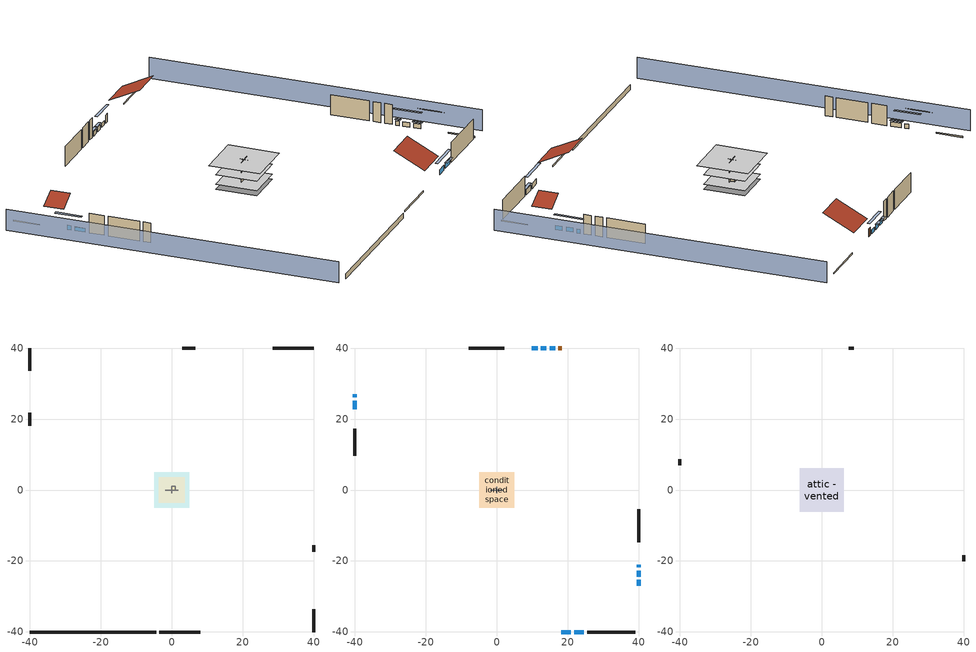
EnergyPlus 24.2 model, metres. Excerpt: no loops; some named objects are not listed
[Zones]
central ac and furnace airloop ret air zone
 floor adiabatic (AdiabaticConst): 0,0 0,1 1,1 1,0 z0
 wall adiabatic (AdiabaticConst): 0,1 0,0 1,0 1,1 0,1 z0:1
 ceiling adiabatic (AdiabaticConst): 1,0 1,1 0,1 0,0 z1
crawlspace - vented
 floor foundation (Slab2 construction): -4.94,-4.94 -4.94,4.94 4.94,4.94 4.94,-4.94 z-0.91
 wall outside (RimJoist1 construction): -3.5,-40 8.02,-40 z0.3:0.61
 wall outside (RimJoist2 construction): -40,40 -40,33.6 z0.3:0.61
 wall outside (RimJoist3 construction): 40,40 28.48,40 z0.3:0.61
 wall outside (RimJoist4 construction): 40,-40 40,-33.6 z0.3:0.61
 wall foundation (FoundationWall1 construction): -40,-40 -4.43,-40 z-0.91:0.3
garage
 floor foundation (Slab1 construction): -3.66,-3.66 -3.66,3.66 3.66,3.66 3.66,-3.66 z0
 wall outside (Wall1 construction): -40,21.8 -40,18.14 z0.3:5.18
 wall outside (Wall12 construction): 40,-17.43 40,-15.6 z0.3:5.18
 wall outside (Wall2 construction): 6.67,40 3.01,40 z0.3:5.18
 wall to conditioned space (Wall5 construction Reversed): -1.83,0 1.83,0 z0.3:5.18
 wall to conditioned space (Wall6 construction Reversed): 0,-0.91 0,0.91 z0.3:5.18
conditioned space
 floor to crawlspace - vented (Floor1 construction): -4.94,-4.94 -4.94,4.94 4.94,4.94 4.94,-4.94 z0.3
 floor to garage (Floor2 construction): -3.66,-3.66 -3.66,3.66 3.66,3.66 3.66,-3.66 z0.3
 floor adiabatic (AdiabaticFloorConstruction): -4.94,-4.94 -4.94,4.94 4.94,4.94 4.94,-4.94 z2.74
 wall outside (AdiabaticWallConstruction 1): 18.28,40 17.37,40 z0.3:2.34
 wall outside (AdiabaticWallConstruction): 18.22,-40 20.91,-40 / 21.83,-40 24.53,-40 z0.3:1.52; 40,-27.01 40,-25.35 / 11.5,40 9.9,40 / 40,-24.42 40,-22.76 z0.3:1.4; -40,27.01 -40,26.12 z0.3:1.46; -40,25.2 -40,22.73 / 14.01,40 12.43,40 z0.3:1.37; 16.44,40 14.93,40 z0.3:1.31; 40,-21.83 40,-21.06 z0.3:1.34
 wall outside (Wall3 construction): 25.45,-40 39.07,-40 z0.3:5.18
 wall outside (Wall4 construction): -40,17.21 -40,9.65 z0.3:5.18
 wall outside (Wall7 construction): 2.08,40 -7.83,40 z0.3:5.18
 wall outside (Wall8 construction): 40,-14.67 40,-5.44 z0.3:5.18
 window (WindowConstruction): 18.22,-40 20.91,-40 z0.3:1.52
 window (WindowConstruction 9): 40,-27.01 40,-25.35 z0.3:1.4
 window (WindowConstruction 1): 21.83,-40 24.52,-40 z0.3:1.52
 window (WindowConstruction 2): -40,27.01 -40,26.12 z0.3:1.46
 window (WindowConstruction 3): -40,25.19 -40,22.73 z0.3:1.37
 window (WindowConstruction 4): 16.44,40 14.93,40 z0.3:1.31
 window (WindowConstruction 5): 14.01,40 12.43,40 z0.3:1.37
 window (WindowConstruction 6): 11.5,40 9.9,40 z0.3:1.4
 window (WindowConstruction 7): 40,-24.42 40,-22.76 z0.3:1.4
 window (WindowConstruction 8): 40,-21.83 40,-21.06 z0.3:1.34
 door (Door): 18.28,40 17.37,40 z0.3:2.34
 ceiling adiabatic (AdiabaticFloorConstruction): 4.94,-4.94 4.94,4.94 -4.94,4.94 -4.94,-4.94 z2.74
attic - vented
 floor to conditioned space (Floor3 construction Reversed): -6.15,-6.15 -6.15,6.15 6.15,6.15 6.15,-6.15 z5.18
 wall outside (Wall10 construction): 40,-20.13 40,-18.36 z0.3:5.18
 wall outside (Wall11 construction): 8.97,40 7.6,40 z0.3:5.18
 wall outside (Wall9 construction): -40,8.72 -40,6.95 z0.3:5.18
 roof outside (Roof1 construction): 17.29,-40,5.18 17.29,-32.54,8.91 8.95,-32.54,8.91 8.95,-40,5.18
 roof outside (Roof2 construction): -40,27.94,5.18 -35.77,27.94,7.3 -35.77,32.67,7.3 -40,32.67,5.18
 roof outside (Roof3 construction): 40,-27.94,5.18 35.77,-27.94,7.3 35.77,-32.67,7.3 40,-32.67,5.18
 roof outside (Roof4 construction): 19.21,40,5.18 19.21,32.54,8.91 27.55,32.54,8.91 27.55,40,5.18
shading: -44.57,40 -44.57,-40 / 44.57,-40 44.57,40 z0:5.18; 23.65,-40 15.47,-40 15.47,-40.61 23.65,-40.61 z4.27; 40,-25.04 40,-27.31 40.61,-27.31 40.61,-25.04 z1.71; 24.83,-40 21.53,-40 21.53,-40.61 24.83,-40.61 z1.83; -40,23.38 -40,29.75 -40.61,29.75 -40.61,23.38 z4.21; -40,22.43 -40,25.5 -40.61,25.5 -40.61,22.43 z1.68; 12.19,40 19.18,40 19.18,40.61 12.19,40.61 z4.05; 12.12,40 14.31,40 14.31,40.61 12.12,40.61 z1.68; 9.6,40 11.81,40 11.81,40.61 9.6,40.61 z1.71; 40,-20.01 40,-27.16 40.61,-27.16 40.61,-20.01 z4.15; 40,-20.75 40,-22.13 40.61,-22.13 40.61,-20.75 z1.65
[Building]
Building 1: Terrain=Suburbs
[Site:Location]
Portland Intl Arpt_OR: Latitude {deg}=45.59; Longitude {deg}=-122.6; Time Zone {hr}=-8; Elevation {m}=33; Keep Site Location Information=Yes
[Site:GroundTemperature:Shallow]
10.2558, 8.96328, 8.85977, 9.47314, 11.9355, 14.3863, 16.5111, 17.8571, 17.9714, 16.8767, 14.8061, 12.4304
[Site:WaterMainsTemperature]
Calculation Method=Schedule; Temperature Schedule=mains temperature schedule
[Material] Roughness=Rough; Thermal Absorptance=0.9
Name | Thickness {m} | Conductivity {W/m-K} | Density {kg/m3} | Specific Heat {J/kg-K} | Solar Absorptance | Visible Absorptance
asphalt or fiberglass shingles | 0.00635 | 0.162714 | 1121.4 | 1465.45 | 0.85 | 0.85
ceiling loosefill ins | 0.254 | 0.0480833 | 16.02 | 1046.75 | 0.7 | 0.7
ceiling stud and cavity | 0.1397 | 0.104117 | 65.682 | 1177.47 | 0.7 | 0.7
concrete 4.0 in. | 0.1016 | 1.803125 | 2242.8 | 837.4 | 0.7 | 0.7
concrete 8.0 in. | 0.2032 | 1.803125 | 2242.8 | 837.4 | 0.7 | 0.7
door material | 0.04445 | 0.0612267 | 512.64 | 1214.23 | 0.7 | 0.7
floor covering | 0.0127 | 0.0433444 | 54.468 | 1339.84 | 0.6 | 0.6
floor rigid ins; wall rigid ins; wall rigid ins 1; wall rigid ins 2 | 0.051816 | 0.029427 | 32.04 | 1214.23 | 0.7 | 0.7
floor rigid ins 1; wall rigid ins 3 | 0.512978 | 0.029427 | 32.04 | 1214.23 | 0.7 | 0.7
floor stud and cavity | 0.1397 | 0.0972396 | 92.3553 | 1139.71 | 0.7 | 0.7
floor stud and cavity 1 | 0.1397 | 1.75129 | 37.0049 | 1207.88 | 0.7 | 0.7
furniture material conditioned space 1; furniture material garage 1 | 0.1524 | 0.115458 | 640.8 | 1214.23 | 0.6 | 0.6
gypsum board | 0.0127 | 0.160291 | 801 | 837.4 | 0.6 | 0.6
osb sheathing 0.5 in. | 0.0127 | 0.115458 | 512.64 | 1214.23 | 0.6 | 0.6
osb sheathing 0.5 in. 1 | 0.0127 | 0.115458 | 512.64 | 1214.23 | 0.7 | 0.7
osb sheathing 0.75 in. | 0.01905 | 0.115458 | 512.64 | 1214.23 | 0.7 | 0.7
rim joist stud and cavity | 0.0508 | 0.178688 | 50.32683 | 1063.81 | 0.6 | 0.6
roof rigid ins | 0.00281632 | 0.029427 | 32.04 | 1214.23 | 0.7 | 0.7
soil 0.5 in. | 0.0127 | 1.3848 | 1842.3 | 418.7 | 0.7 | 0.7
wall stud and cavity | 0.1397 | 0.727959 | 139.0536 | 1170.24 | 0.6 | 0.6
wall stud and cavity 1 | 0.1397 | 0.230639 | 139.0536 | 1170.24 | 0.7 | 0.7
wall stud and cavity 2 | 0.1397 | 0.181744 | 139.0536 | 1170.24 | 0.7 | 0.7
wall stud and cavity 3 | 0.0889 | 0.380278 | 52.3479 | 1209.89 | 0.7 | 0.7
wall stud and cavity 4 | 0.0889 | 0.391764 | 83.0341 | 1211.67 | 0.7 | 0.7
wood siding | 0.0254 | 0.102417 | 544.68 | 1172.36 | 0.85 | 0.85
wood siding 1; wood siding 2 | 0.0254 | 0.102417 | 544.68 | 1172.36 | 0.7 | 0.7
[Material:NoMass]
Adiabatic: Roughness=Rough; Thermal Resistance {m2-K/W}=176.1; Thermal Absorptance=0.9; Solar Absorptance=0.7; Visible Absorptance=0.7
[WindowMaterial:SimpleGlazingSystem]
WindowMaterial: U-Factor {W/m2-K}=4.31528; Solar Heat Gain Coefficient=0.67
[Construction]
AdiabaticConst: Adiabatic
AdiabaticFloorConstruction: floor stud and cavity 1, floor rigid ins 1, osb sheathing 0.75 in., floor covering
AdiabaticWallConstruction: wood siding 1, wall rigid ins 3, wall stud and cavity 3, gypsum board
AdiabaticWallConstruction 1: wood siding 2, wall rigid ins 3, wall stud and cavity 3, gypsum board
Door: door material
Floor1 construction; Floor2 construction: floor stud and cavity, floor rigid ins, osb sheathing 0.75 in., floor covering
Floor3 construction Reversed: gypsum board, ceiling stud and cavity, ceiling loosefill ins
FoundationWall1 construction: concrete 8.0 in.
furniture construction conditioned space 1: furniture material conditioned space 1
furniture construction garage 1: furniture material garage 1
PartitionWallConstruction: gypsum board, wall stud and cavity 4, gypsum board
RimJoist1 construction; RimJoist2 construction; RimJoist3 construction; RimJoist4 construction: wood siding, rim joist stud and cavity
Roof1 construction; Roof2 construction; Roof3 construction; Roof4 construction: asphalt or fiberglass shingles, roof rigid ins, osb sheathing 0.5 in.
Slab1 construction: concrete 4.0 in.
Slab2 construction: soil 0.5 in.
Wall1 construction; Wall10 construction; Wall11 construction; Wall12 construction; Wall2 construction; Wall9 construction: wood siding, osb sheathing 0.5 in. 1, wall stud and cavity
Wall3 construction; Wall4 construction: wood siding, wall rigid ins, osb sheathing 0.5 in. 1, wall stud and cavity 1, gypsum board
Wall5 construction Reversed: gypsum board, wall stud and cavity 2, osb sheathing 0.5 in. 1, wall rigid ins 1
Wall6 construction Reversed: gypsum board, wall stud and cavity 2, osb sheathing 0.5 in. 1, wall rigid ins 2
Wall7 construction; Wall8 construction: wood siding, wall rigid ins 1, osb sheathing 0.5 in. 1, wall stud and cavity 1, gypsum board
WindowConstruction; WindowConstruction 1; WindowConstruction 2; WindowConstruction 3; WindowConstruction 4; WindowConstruction 5; WindowConstruction 6; WindowConstruction 7; WindowConstruction 8; WindowConstruction 9: WindowMaterial
[Zone] Multiplier=1
Name | Volume {m3} | Part of Total Floor Area
attic - vented | 138.513 | Yes
central ac and furnace airloop ret air zone | 1 | No
conditioned space | 606.66 | Yes
crawlspace - vented | 119.044 | Yes
garage | 130.484 | Yes
[Space]
Name | Zone | Volume {m3} | Space Type
attic - vented 1 | attic - vented | 138.513
central ac and furnace airloop ret air space | central ac and furnace airloop ret air zone |  | Plenum Space Type
conditioned space 1 | conditioned space | 606.66
crawlspace - vented 1 | crawlspace - vented | 119.044
garage 1 | garage | 130.484
[ZoneInfiltration:EffectiveLeakageArea] Schedule=Always On Discrete
Name | Zone or Space | Effective Air Leakage Area {cm2} | Stack Coefficient | Wind Coefficient
infil attic - vented 1 | attic - vented 1 | 5037.94 | 0.000191169 | 4.40743e-05
infil garage 1 | garage 1 | 543.674 | 0.000129147 | 4.64657e-05
[ZoneMixing] Schedule=Always On Continuous; Design Flow Rate Calculation Method=Flow/Zone; Design Flow Rate {m3/s}=0
Name | Zone or Space | Source Zone or Space
whole house fan mix | attic - vented | conditioned space
central ac and furnace airloop_0 ZoneMixDZToCond mix | conditioned space | crawlspace - vented
central ac and furnace airloop_0 ZoneMixCondToDZ mix | crawlspace - vented | conditioned space
[SpaceList]
Plenum Space Type: central ac and furnace airloop ret air space
[OtherEquipment] Design Level Calculation Method=EquipmentLevel
Name | Fuel Type | Zone or ZoneList or Space or SpaceList | Schedule | Design Level {W} | Fraction Latent | Fraction Radiant | Fraction Lost
central ac and furnace airloop_0 RetCondToRP; central ac and furnace airloop_0 RetSensLkToRP | None | central ac and furnace airloop ret air space | Always On Discrete | 0 | 0 | 0 | 0
central ac and furnace airloop_0 RetLatLkToRP | None | central ac and furnace airloop ret air space | Always On Discrete | 0 | 1 | 0 | 0
central ac and furnace airloop_0 SupCondToLv; central ac and furnace airloop_0 SupSensLkToCond; mech vent house fan sensible load | None | conditioned space 1 | Always On Discrete | 0 | 0 | 0 | 0
central ac and furnace airloop_0 SupLatLkToCond; mech vent house fan latent load | None | conditioned space 1 | Always On Discrete | 0 | 1 | 0 | 0
clothes dryer 1 | Electricity | conditioned space 1 | clothes dryer schedule | 0 | 0 | 0 | 1
cooking range 1 | NaturalGas | conditioned space 1 | cooking range schedule | 0 | 0 | 0 | 1
general water use latent | None | conditioned space 1 | general water use schedule | 0 | 1 | 0 | 0
general water use sensible | None | conditioned space 1 | general water use schedule | 0 | 0 | 0.6 | 0
central ac and furnace airloop_0 RetCondToDZ; central ac and furnace airloop_0 SupCondToDZ; central ac and furnace airloop_0 SupSensLkToDZ | None | crawlspace - vented 1 | Always On Discrete | 0 | 0 | 0 | 0
central ac and furnace airloop_0 SupLatLkToDZ | None | crawlspace - vented 1 | Always On Discrete | 0 | 1 | 0 | 0
water heater energy adjustment1 | Electricity | garage 1 | Always On Discrete | 0.01 | 0 | 0 | 1
water heater lat | None | garage 1 | Always On Discrete | 0 | 1 | 0 | 0
water heater sens | None | garage 1 | Always On Discrete | 0 | 0 | 0 | 0
[SurfaceProperty:IncidentSolarMultiplier] Incident Solar Multiplier=1; Incident Solar Multiplier Schedule=trans schedule winter=0.85 summer=0.7
Window1; Window10; Window2; Window3; Window4; Window5; Window6; Window7; Window8; Window9
[InternalMass]
Name | Construction | Zone or ZoneList | Space or SpaceList | Surface Area {m2}
furniture mass conditioned space 1 | furniture construction conditioned space 1 | conditioned space | conditioned space 1 | 99.51774
partition wall mass | PartitionWallConstruction | conditioned space | conditioned space 1 | 248.794
furniture mass garage 1 | furniture construction garage 1 | garage | garage 1 | 5.35122
[ElectricEquipment] Design Level Calculation Method=EquipmentLevel; Fraction Latent=0
Name | Zone or ZoneList or Space or SpaceList | Schedule | Design Level {W} | Fraction Radiant | Fraction Lost
clothes dryer | conditioned space 1 | clothes dryer schedule | 0 | 0 | 1
clothes washer | conditioned space 1 | clothes washer schedule | 0 | 0 | 1
cooking range | conditioned space 1 | cooking range schedule | 0 | 0 | 1
dishwasher | conditioned space 1 | dishwasher schedule | 0 | 0 | 1
fridge | conditioned space 1 | fridge schedule | 49.4292 | 0.6 | 0
mech vent house fan | conditioned space 1 | mech vent house fan schedule | 0 | 0 | 1
mech vent house fan cfis | conditioned space 1 | mech vent house fan cfis schedule | 0 | 0 | 0
whole house fan | conditioned space 1 | Always On Discrete | 0 | 0 | 1
fridge 1 | garage 1 | fridge schedule 1 | 90.9498 | 0.6 | 0
[ZoneInfiltration:DesignFlowRate] Schedule=Always On Discrete
Name | Zone or ZoneList or Space or SpaceList | Design Flow Rate Calculation Method | Design Flow Rate {m3/s} | Air Changes per Hour {1/hr} | Constant Term Coefficient | Temperature Term Coefficient | Velocity Term Coefficient | Velocity Squared Term Coefficient
infil flow; natural vent flow; whole house fan flow | conditioned space 1 | Flow/Zone | 0
crawlspace_vented 1 duct leakage imbalance infil flow | crawlspace - vented 1 | Flow/Zone | 0
infil crawlspace - vented 1 | crawlspace - vented 1 | AirChanges/Hour |  | 2.6013 | 1 | 0 | 0 | 0
[SurfaceProperty:ExposedFoundationPerimeter] Exposed Perimeter Calculation Method=TotalExposedPerimeter
Name | Total Exposed Perimeter {m}
Slab2 | 35.57016
Slab1 | 18.288
[AvailabilityManager:Scheduled]
central ac and furnace airloop Availability Manager: Schedule=Always On Discrete
[AirLoopHVAC:ReturnPlenum]
Air Loop HVAC Return Plenum 1: Zone=central ac and furnace airloop ret air zone
[Foundation:Kiva] Wall Depth Below Slab {m}=0.2032
Name | Initial Indoor Air Temperature {C} | Wall Height Above Grade {m}
Foundation Kiva 1 | 13.4258 | 0.1016
Foundation Kiva 2 | 7.69436 | 0.3048
[Foundation:Kiva:Settings]
Soil Conductivity {W/m-K}=1.3848; Soil Density {kg/m3}=1842.3; Soil Specific Heat {J/kg-K}=418.7; Ground Solar Absorptivity=0.9; Ground Thermal Absorptivity=0.9; Ground Surface Roughness {m}=0.03; Far-Field Width {m}=40; Deep-Ground Boundary Condition=ZeroFlux; Deep-Ground Depth {m}=40; Minimum Cell Dimension {m}=0.2; Maximum Cell Growth Coefficient=3; Simulation Timestep=Timestep
[EnergyManagementSystem:GlobalVariable]
central_ac_and_furnace_airloop_0_DuctImbalLkExhFanEquivCond
central_ac_and_furnace_airloop_0_DuctImbalLkExhFanEquivDZ
central_ac_and_furnace_airloop_0_DuctImbalLkSupFanEquivCond
central_ac_and_furnace_airloop_0_DuctImbalLkSupFanEquivDZ
central_ac_and_furnace_airloop_0_DZ_T
central_ac_and_furnace_airloop_0_DZ_W
central_ac_and_furnace_airloop_0_RetCondToDZ
central_ac_and_furnace_airloop_0_RetCondToRP
central_ac_and_furnace_airloop_0_RetLatLkToRP
central_ac_and_furnace_airloop_0_RetSensLkToRP
central_ac_and_furnace_airloop_0_SupCondToDZ
central_ac_and_furnace_airloop_0_SupCondToLv
central_ac_and_furnace_airloop_0_SupLatLkToCond
central_ac_and_furnace_airloop_0_SupLatLkToDZ
central_ac_and_furnace_airloop_0_SupSensLkToCond
central_ac_and_furnace_airloop_0_SupSensLkToDZ
central_ac_and_furnace_airloop_0_ZoneMixCondToDZ
central_ac_and_furnace_airloop_0_ZoneMixDZToCond
central_ac_and_furnace_airloop_AH_MFR
central_ac_and_furnace_airloop_AH_Tout
central_ac_and_furnace_airloop_AH_VFR
central_ac_and_furnace_airloop_AH_Wout
central_ac_and_furnace_airloop_Fan_RTF
central_ac_and_furnace_airloop_RA_T
central_ac_and_furnace_airloop_Ra_W
infil_program_Qfan
infil_program_Qinf
natural_vent_program_Qnv
natural_vent_program_Qwhf
[EnergyManagementSystem:Sensor]
Name | Output:Variable or Output:Meter Index Key | Output:Variable or Output:Meter
airflow_gain | infil flow | Infiltration Sensible Heat Gain Energy
airflow_gain_1 | natural vent flow | Infiltration Sensible Heat Gain Energy
airflow_gain_2 | whole house fan flow | Infiltration Sensible Heat Gain Energy
airflow_loss | infil flow | Infiltration Sensible Heat Loss Energy
airflow_loss_1 | natural vent flow | Infiltration Sensible Heat Loss Energy
airflow_loss_2 | whole house fan flow | Infiltration Sensible Heat Loss Energy
central_ac_and_furnace_airloop_0_DZ_T_s | crawlspace - vented | Zone Air Temperature
central_ac_and_furnace_airloop_0_DZ_W_s | crawlspace - vented | Zone Mean Air Humidity Ratio
central_ac_and_furnace_airloop_AH_MFR_s | Node 7 | System Node Mass Flow Rate
central_ac_and_furnace_airloop_AH_Tout_s | Node 7 | System Node Temperature
central_ac_and_furnace_airloop_AH_VFR_s | Node 7 | System Node Current Density Volume Flow Rate
central_ac_and_furnace_airloop_AH_Wout_s | Node 7 | System Node Humidity Ratio
central_ac_and_furnace_airloop_RA_T_s | Node 10 | System Node Temperature
central_ac_and_furnace_airloop_Ra_W_s | Node 10 | System Node Humidity Ratio
clg_load_cond |  | Cooling:EnergyTransfer:Zone:CONDITIONED SPACE
clg_load_duct |  | Cooling:EnergyTransfer:Zone:CENTRAL AC AND FURNACE AIRLOOP RET AIR ZONE
clg_sp_s; clg_sp_s_1 | cooling setpoint | Schedule Value
cool_season | cooling season schedule | Schedule Value
ducts_conv | central ac and furnace airloop_0 RetCondToRP | Other Equipment Convective Heating Energy
ducts_conv_1 | central ac and furnace airloop_0 RetLatLkToRP | Other Equipment Convective Heating Energy
ducts_conv_2 | central ac and furnace airloop_0 RetSensLkToRP | Other Equipment Convective Heating Energy
ducts_conv_3 | central ac and furnace airloop_0 SupCondToLv | Other Equipment Convective Heating Energy
ducts_conv_4 | central ac and furnace airloop_0 SupLatLkToCond | Other Equipment Convective Heating Energy
ducts_conv_5 | central ac and furnace airloop_0 SupSensLkToCond | Other Equipment Convective Heating Energy
ducts_rad | central ac and furnace airloop_0 RetCondToRP | Other Equipment Radiant Heating Energy
ducts_rad_1 | central ac and furnace airloop_0 RetLatLkToRP | Other Equipment Radiant Heating Energy
ducts_rad_2 | central ac and furnace airloop_0 RetSensLkToRP | Other Equipment Radiant Heating Energy
ducts_rad_3 | central ac and furnace airloop_0 SupCondToLv | Other Equipment Radiant Heating Energy
ducts_rad_4 | central ac and furnace airloop_0 SupLatLkToCond | Other Equipment Radiant Heating Energy
ducts_rad_5 | central ac and furnace airloop_0 SupSensLkToCond | Other Equipment Radiant Heating Energy
fridge_tin_s_1; water_heater_amb_temp | garage | Zone Mean Air Temperature
htg_load_cond |  | Heating:EnergyTransfer:Zone:CONDITIONED SPACE
htg_load_duct |  | Heating:EnergyTransfer:Zone:CENTRAL AC AND FURNACE AIRLOOP RET AIR ZONE
htg_sp_s; htg_sp_s_1 | heating setpoint | Schedule Value
ig_ee_conv | clothes dryer | Electric Equipment Convective Heating Energy
ig_ee_conv_2 | cooking range | Electric Equipment Convective Heating Energy
ig_ee_conv_4 | fridge | Electric Equipment Convective Heating Energy
ig_ee_conv_5 | whole house fan | Electric Equipment Convective Heating Energy
ig_ee_rad | clothes dryer | Electric Equipment Radiant Heating Energy
ig_ee_rad_2 | cooking range | Electric Equipment Radiant Heating Energy
ig_ee_rad_4 | fridge | Electric Equipment Radiant Heating Energy
ig_ee_rad_5 | whole house fan | Electric Equipment Radiant Heating Energy
ig_oe_conv | clothes dryer 1 | Other Equipment Convective Heating Energy
ig_oe_conv_1 | cooking range 1 | Other Equipment Convective Heating Energy
ig_oe_conv_2 | general water use latent | Other Equipment Convective Heating Energy
ig_oe_conv_3 | general water use sensible | Other Equipment Convective Heating Energy
ig_oe_rad | clothes dryer 1 | Other Equipment Radiant Heating Energy
ig_oe_rad_1 | cooking range 1 | Other Equipment Radiant Heating Energy
ig_oe_rad_2 | general water use latent | Other Equipment Radiant Heating Energy
ig_oe_rad_3 | general water use sensible | Other Equipment Radiant Heating Energy
im_conv | furniture mass conditioned space 1 | Surface Inside Face Convection Heat Gain Energy
im_conv_1 | partition wall mass | Surface Inside Face Convection Heat Gain Energy
im_ig | furniture mass conditioned space 1 | Surface Inside Face Internal Gains Radiation Heat Gain Energy
im_ig_1 | partition wall mass | Surface Inside Face Internal Gains Radiation Heat Gain Energy
im_lgt | furniture mass conditioned space 1 | Surface Inside Face Lights Radiation Heat Gain Energy
im_lgt_1 | partition wall mass | Surface Inside Face Lights Radiation Heat Gain Energy
im_sol | furniture mass conditioned space 1 | Surface Inside Face Solar Radiation Heat Gain Energy
im_sol_1 | partition wall mass | Surface Inside Face Solar Radiation Heat Gain Energy
im_surf | furniture mass conditioned space 1 | Surface Inside Face Net Surface Thermal Radiation Heat Gain Energy
im_surf_1 | partition wall mass | Surface Inside Face Net Surface Thermal Radiation Heat Gain Energy
mv_conv | mech vent house fan | Electric Equipment Convective Heating Energy
mv_conv_1 | mech vent house fan cfis | Electric Equipment Convective Heating Energy
mv_conv_2 | mech vent house fan latent load | Other Equipment Convective Heating Energy
mv_conv_3 | mech vent house fan sensible load | Other Equipment Convective Heating Energy
mv_rad | mech vent house fan | Electric Equipment Radiant Heating Energy
mv_rad_1 | mech vent house fan cfis | Electric Equipment Radiant Heating Energy
mv_rad_2 | mech vent house fan latent load | Other Equipment Radiant Heating Energy
mv_rad_3 | mech vent house fan sensible load | Other Equipment Radiant Heating Energy
natural_vent_s | natural vent schedule | Schedule Value
out_pb_s |  | Site Outdoor Air Barometric Pressure
out_wt_s |  | Site Outdoor Air Humidity Ratio
site_vw_s |  | Site Wind Speed
ss_back_out | Window1 | Surface Window Shortwave from Zone Back Out Window Heat Transfer Rate
ss_back_out_1 | Window10 | Surface Window Shortwave from Zone Back Out Window Heat Transfer Rate
ss_back_out_2 | Window2 | Surface Window Shortwave from Zone Back Out Window Heat Transfer Rate
ss_back_out_3 | Window3 | Surface Window Shortwave from Zone Back Out Window Heat Transfer Rate
ss_back_out_4 | Window4 | Surface Window Shortwave from Zone Back Out Window Heat Transfer Rate
ss_back_out_5 | Window5 | Surface Window Shortwave from Zone Back Out Window Heat Transfer Rate
ss_back_out_6 | Window6 | Surface Window Shortwave from Zone Back Out Window Heat Transfer Rate
ss_back_out_7 | Window7 | Surface Window Shortwave from Zone Back Out Window Heat Transfer Rate
ss_back_out_8 | Window8 | Surface Window Shortwave from Zone Back Out Window Heat Transfer Rate
ss_back_out_9 | Window9 | Surface Window Shortwave from Zone Back Out Window Heat Transfer Rate
ss_conv | Door1 | Surface Inside Face Convection Heat Gain Energy
ss_conv_1 | Window1 | Surface Inside Face Convection Heat Gain Energy
ss_conv_10 | Window9 | Surface Inside Face Convection Heat Gain Energy
ss_conv_2 | Window10 | Surface Inside Face Convection Heat Gain Energy
ss_conv_3 | Window2 | Surface Inside Face Convection Heat Gain Energy
ss_conv_4 | Window3 | Surface Inside Face Convection Heat Gain Energy
ss_conv_5 | Window4 | Surface Inside Face Convection Heat Gain Energy
ss_conv_6 | Window5 | Surface Inside Face Convection Heat Gain Energy
ss_conv_7 | Window6 | Surface Inside Face Convection Heat Gain Energy
ss_conv_8 | Window7 | Surface Inside Face Convection Heat Gain Energy
ss_conv_9 | Window8 | Surface Inside Face Convection Heat Gain Energy
ss_ig | Door1 | Surface Inside Face Internal Gains Radiation Heat Gain Energy
ss_ig_1 | Window1 | Surface Inside Face Internal Gains Radiation Heat Gain Energy
ss_ig_10 | Window9 | Surface Inside Face Internal Gains Radiation Heat Gain Energy
ss_ig_2 | Window10 | Surface Inside Face Internal Gains Radiation Heat Gain Energy
ss_ig_3 | Window2 | Surface Inside Face Internal Gains Radiation Heat Gain Energy
ss_ig_4 | Window3 | Surface Inside Face Internal Gains Radiation Heat Gain Energy
ss_ig_5 | Window4 | Surface Inside Face Internal Gains Radiation Heat Gain Energy
ss_ig_6 | Window5 | Surface Inside Face Internal Gains Radiation Heat Gain Energy
ss_ig_7 | Window6 | Surface Inside Face Internal Gains Radiation Heat Gain Energy
ss_ig_8 | Window7 | Surface Inside Face Internal Gains Radiation Heat Gain Energy
ss_ig_9 | Window8 | Surface Inside Face Internal Gains Radiation Heat Gain Energy
ss_lgt | Door1 | Surface Inside Face Lights Radiation Heat Gain Energy
ss_sol | Door1 | Surface Inside Face Solar Radiation Heat Gain Energy
ss_surf | Door1 | Surface Inside Face Net Surface Thermal Radiation Heat Gain Energy
ss_surf_1 | Window1 | Surface Inside Face Net Surface Thermal Radiation Heat Gain Energy
ss_surf_10 | Window9 | Surface Inside Face Net Surface Thermal Radiation Heat Gain Energy
ss_surf_2 | Window10 | Surface Inside Face Net Surface Thermal Radiation Heat Gain Energy
ss_surf_3 | Window2 | Surface Inside Face Net Surface Thermal Radiation Heat Gain Energy
ss_surf_4 | Window3 | Surface Inside Face Net Surface Thermal Radiation Heat Gain Energy
ss_surf_5 | Window4 | Surface Inside Face Net Surface Thermal Radiation Heat Gain Energy
ss_surf_6 | Window5 | Surface Inside Face Net Surface Thermal Radiation Heat Gain Energy
ss_surf_7 | Window6 | Surface Inside Face Net Surface Thermal Radiation Heat Gain Energy
ss_surf_8 | Window7 | Surface Inside Face Net Surface Thermal Radiation Heat Gain Energy
ss_surf_9 | Window8 | Surface Inside Face Net Surface Thermal Radiation Heat Gain Energy
ss_trans_in | Window1 | Surface Window Transmitted Solar Radiation Rate
ss_trans_in_1 | Window10 | Surface Window Transmitted Solar Radiation Rate
ss_trans_in_2 | Window2 | Surface Window Transmitted Solar Radiation Rate
ss_trans_in_3 | Window3 | Surface Window Transmitted Solar Radiation Rate
ss_trans_in_4 | Window4 | Surface Window Transmitted Solar Radiation Rate
ss_trans_in_5 | Window5 | Surface Window Transmitted Solar Radiation Rate
ss_trans_in_6 | Window6 | Surface Window Transmitted Solar Radiation Rate
ss_trans_in_7 | Window7 | Surface Window Transmitted Solar Radiation Rate
ss_trans_in_8 | Window8 | Surface Window Transmitted Solar Radiation Rate
ss_trans_in_9 | Window9 | Surface Window Transmitted Solar Radiation Rate
ss_trans_out | Window1 | Surface Inside Face Initial Transmitted Diffuse Transmitted Out Window Solar Radiation Rate
water_heater_amb_rh | garage | Zone Air Relative Humidity
[Schedule:Constant]
Name | Hourly Value
Always On Continuous; Always On Discrete; mech vent house fan schedule; mech vent house fan cfis schedule | 1
fridge schedule; fridge schedule 1 | 0
[Schedule:Day:Interval]
trans schedule winter=0.85 summer=0.7 day; trans schedule winter=0.85 summer=0.7 day 2: No, 24:00, 0.85
trans schedule winter=0.85 summer=0.7 day 1: No, 24:00, 0.7
trans schedule winter=0.85 summer=0.7 default day; clothes dryer schedule day 1; clothes dryer schedule default day; clothes washer schedule day 1; clothes washer schedule default day; cooking range schedule day 1; cooking range schedule default day; dishwasher schedule day 1; dishwasher schedule default day; general water use schedule day 1; general water use schedule default day: No, 24:00, 0
[Schedule:Week:Daily]
trans schedule winter=0.85 summer=0.7 Week Rule - Jan1-May26: trans schedule winter=0.85 summer=0.7 day, trans schedule winter=0.85 summer=0.7 day, trans schedule winter=0.85 summer=0.7 day, trans schedule winter=0.85 summer=0.7 day, trans schedule winter=0.85 summer=0.7 day, trans schedule winter=0.85 summer=0.7 day, trans schedule winter=0.85 summer=0.7 day, trans schedule winter=0.85 summer=0.7 default day, trans schedule winter=0.85 summer=0.7 default day, trans schedule winter=0.85 summer=0.7 default day, trans schedule winter=0.85 summer=0.7 default day, trans schedule winter=0.85 summer=0.7 default day
trans schedule winter=0.85 summer=0.7 Week Rule - May27-Jun2: trans schedule winter=0.85 summer=0.7 day, trans schedule winter=0.85 summer=0.7 day, trans schedule winter=0.85 summer=0.7 day, trans schedule winter=0.85 summer=0.7 day, trans schedule winter=0.85 summer=0.7 day, trans schedule winter=0.85 summer=0.7 day 1, trans schedule winter=0.85 summer=0.7 day 1, trans schedule winter=0.85 summer=0.7 default day, trans schedule winter=0.85 summer=0.7 default day, trans schedule winter=0.85 summer=0.7 default day, trans schedule winter=0.85 summer=0.7 default day, trans schedule winter=0.85 summer=0.7 default day
trans schedule winter=0.85 summer=0.7 Week Rule - Jun3-Sep29: trans schedule winter=0.85 summer=0.7 day 1, trans schedule winter=0.85 summer=0.7 day 1, trans schedule winter=0.85 summer=0.7 day 1, trans schedule winter=0.85 summer=0.7 day 1, trans schedule winter=0.85 summer=0.7 day 1, trans schedule winter=0.85 summer=0.7 day 1, trans schedule winter=0.85 summer=0.7 day 1, trans schedule winter=0.85 summer=0.7 default day, trans schedule winter=0.85 summer=0.7 default day, trans schedule winter=0.85 summer=0.7 default day, trans schedule winter=0.85 summer=0.7 default day, trans schedule winter=0.85 summer=0.7 default day
trans schedule winter=0.85 summer=0.7 Week Rule - Sep30-Oct6: trans schedule winter=0.85 summer=0.7 day 1, trans schedule winter=0.85 summer=0.7 day 2, trans schedule winter=0.85 summer=0.7 day 2, trans schedule winter=0.85 summer=0.7 day 2, trans schedule winter=0.85 summer=0.7 day 2, trans schedule winter=0.85 summer=0.7 day 2, trans schedule winter=0.85 summer=0.7 day 2, trans schedule winter=0.85 summer=0.7 default day, trans schedule winter=0.85 summer=0.7 default day, trans schedule winter=0.85 summer=0.7 default day, trans schedule winter=0.85 summer=0.7 default day, trans schedule winter=0.85 summer=0.7 default day
trans schedule winter=0.85 summer=0.7 Week Rule - Oct7-Dec31: trans schedule winter=0.85 summer=0.7 day 2, trans schedule winter=0.85 summer=0.7 day 2, trans schedule winter=0.85 summer=0.7 day 2, trans schedule winter=0.85 summer=0.7 day 2, trans schedule winter=0.85 summer=0.7 day 2, trans schedule winter=0.85 summer=0.7 day 2, trans schedule winter=0.85 summer=0.7 day 2, trans schedule winter=0.85 summer=0.7 default day, trans schedule winter=0.85 summer=0.7 default day, trans schedule winter=0.85 summer=0.7 default day, trans schedule winter=0.85 summer=0.7 default day, trans schedule winter=0.85 summer=0.7 default day
clothes dryer schedule Week Rule - Jan1-Dec31: clothes dryer schedule day 1, clothes dryer schedule day 1, clothes dryer schedule day 1, clothes dryer schedule day 1, clothes dryer schedule day 1, clothes dryer schedule day 1, clothes dryer schedule day 1, clothes dryer schedule default day, clothes dryer schedule default day, clothes dryer schedule default day, clothes dryer schedule default day, clothes dryer schedule default day
clothes washer schedule Week Rule - Jan1-Dec31: clothes washer schedule day 1, clothes washer schedule day 1, clothes washer schedule day 1, clothes washer schedule day 1, clothes washer schedule day 1, clothes washer schedule day 1, clothes washer schedule day 1, clothes washer schedule default day, clothes washer schedule default day, clothes washer schedule default day, clothes washer schedule default day, clothes washer schedule default day
cooking range schedule Week Rule - Jan1-Dec31: cooking range schedule day 1, cooking range schedule day 1, cooking range schedule day 1, cooking range schedule day 1, cooking range schedule day 1, cooking range schedule day 1, cooking range schedule day 1, cooking range schedule default day, cooking range schedule default day, cooking range schedule default day, cooking range schedule default day, cooking range schedule default day
dishwasher schedule Week Rule - Jan1-Dec31: dishwasher schedule day 1, dishwasher schedule day 1, dishwasher schedule day 1, dishwasher schedule day 1, dishwasher schedule day 1, dishwasher schedule day 1, dishwasher schedule day 1, dishwasher schedule default day, dishwasher schedule default day, dishwasher schedule default day, dishwasher schedule default day, dishwasher schedule default day
general water use schedule Week Rule - Jan1-Dec31: general water use schedule day 1, general water use schedule day 1, general water use schedule day 1, general water use schedule day 1, general water use schedule day 1, general water use schedule day 1, general water use schedule day 1, general water use schedule default day, general water use schedule default day, general water use schedule default day, general water use schedule default day, general water use schedule default day
[Schedule:Year]
trans schedule winter=0.85 summer=0.7: trans schedule winter=0.85 summer=0.7 Week Rule - Jan1-May26, 1, 1, 5, 26, trans schedule winter=0.85 summer=0.7 Week Rule - May27-Jun2, 5, 27, 6, 2, trans schedule winter=0.85 summer=0.7 Week Rule - Jun3-Sep29, 6, 3, 9, 29, trans schedule winter=0.85 summer=0.7 Week Rule - Sep30-Oct6, 9, 30, 10, 6, trans schedule winter=0.85 summer=0.7 Week Rule - Oct7-Dec31, 10, 7, 12, 31
clothes dryer schedule: clothes dryer schedule Week Rule - Jan1-Dec31, 1, 1, 12, 31
clothes washer schedule: clothes washer schedule Week Rule - Jan1-Dec31, 1, 1, 12, 31
cooking range schedule: cooking range schedule Week Rule - Jan1-Dec31, 1, 1, 12, 31
dishwasher schedule: dishwasher schedule Week Rule - Jan1-Dec31, 1, 1, 12, 31
general water use schedule: general water use schedule Week Rule - Jan1-Dec31, 1, 1, 12, 31
[Schedule:Compact]
mains temperature schedule: Through: 01/01, For: AllDays, Until: 24:00, 13.0633, Through: 01/02, For: AllDays, Until: 24:00, 13.0189, Through: 01/03, For: AllDays, Until: 24:00, 12.975, Through: 01/04, For: AllDays, Until: 24:00, 12.9328, Through: 01/05, For: AllDays, Until: 24:00, 12.8917, Through: 01/06, For: AllDays, Until: 24:00, 12.8517, Through: 01/07, For: AllDays, Until: 24:00, 12.8122, Through: 01/08, For: AllDays, Until: 24:00, 12.7744, Through: 01/09, For: AllDays, Until: 24:00, 12.7378, Through: 01/10, For: AllDays, Until: 24:00, 12.7017, Through: 01/11, For: AllDays, Until: 24:00, 12.6672, Through: 01/12, For: AllDays, Until: 24:00, 12.6339, Through: 01/13, For: AllDays, Until: 24:00, 12.6017, Through: 01/14, For: AllDays, Until: 24:00, 12.5706, Through: 01/15, For: AllDays, Until: 24:00, 12.5411, Through: 01/16, For: AllDays, Until: 24:00, 12.5122, Through: 01/17, For: AllDays, Until: 24:00, 12.485, Through: 01/18, For: AllDays, Until: 24:00, 12.4583, Through: 01/19, For: AllDays, Until: 24:00, 12.4333, Through: 01/20, For: AllDays, Until: 24:00, 12.41, Through: 01/21, For: AllDays, Until: 24:00, 12.3872, Through: 01/22, For: AllDays, Until: 24:00, 12.3661, Through: 01/23, For: AllDays, Until: 24:00, 12.3456, Through: 01/24, For: AllDays, Until: 24:00, 12.3272, Through: 01/25, For: AllDays, Until: 24:00, 12.3094, Through: 01/26, For: AllDays, Until: 24:00, 12.2933, Through: 01/27, For: AllDays, Until: 24:00, 12.2783, Through: 01/28, For: AllDays, Until: 24:00, 12.2644, Through: 01/29, For: AllDays, Until: 24:00, 12.2517, Through: 01/30, For: AllDays, Until: 24:00, 12.2406, Through: 01/31, For: AllDays, Until: 24:00, 12.2306, Through: 02/01, For: AllDays, Until: 24:00, 12.2222, Through: 02/02, For: AllDays, Until: 24:00, 12.215, Through: 02/03, For: AllDays, Until: 24:00, 12.2089, Through: 02/04, For: AllDays, Until: 24:00, 12.2039, Through: 02/05, For: AllDays, Until: 24:00, 12.2006, Through: 02/06, For: AllDays, Until: 24:00, 12.1983, Through: 02/07, For: AllDays, Until: 24:00, 12.1978, Through: 02/08, For: AllDays, Until: 24:00, 12.1978, Through: 02/09, For: AllDays, Until: 24:00, 12.2, Through: 02/10, For: AllDays, Until: 24:00, 12.2028, Through: 02/11, For: AllDays, Until: 24:00, 12.2072, Through: 02/12, For: AllDays, Until: 24:00, 12.2128, Through: 02/13, For: AllDays, Until: 24:00, 12.2194, Through: 02/14, For: AllDays, Until: 24:00, 12.2278, Through: 02/15, For: AllDays, Until: 24:00, 12.2372, Through: 02/16, For: AllDays, Until: 24:00, 12.2483, Through: 02/17, For: AllDays, Until: 24:00, 12.26, Through: 02/18, For: AllDays, Until: 24:00, 12.2733, Through: 02/19, For: AllDays, Until: 24:00, 12.2883, Through: 02/20, For: AllDays, Until: 24:00, 12.3039, Through: 02/21, For: AllDays, Until: 24:00, 12.3211, Through: 02/22, For: AllDays, Until: 24:00, 12.3394, Through: 02/23, For: AllDays, Until: 24:00, 12.3594, Through: 02/24, For: AllDays, Until: 24:00, 12.38, Through: 02/25, For: AllDays, Until: 24:00, 12.4022, Through: 02/26, For: AllDays, Until: 24:00, 12.4256, Through: 02/27, For: AllDays, Until: 24:00, 12.4506, Through: 02/28, For: AllDays, Until: 24:00, 12.4761, Through: 03/01, For: AllDays, Until: 24:00, 12.5033, Through: 03/02, For: AllDays, Until: 24:00, 12.5317, Through: 03/03, For: AllDays, Until: 24:00, 12.5611, Through: 03/04, For: AllDays, Until: 24:00, 12.5917, Through: 03/05, For: AllDays, Until: 24:00, 12.6233, Through: 03/06, For: AllDays, Until: 24:00, 12.6567, Through: 03/07, For: AllDays, Until: 24:00, 12.6906, Through: 03/08, For: AllDays, Until: 24:00, 12.7261, Through: 03/09, For: AllDays, Until: 24:00, 12.7628, Through: 03/10, For: AllDays, Until: 24:00, 12.8, Through: 03/11, For: AllDays, Until: 24:00, 12.8389, Through: 03/12, For: AllDays, Until: 24:00, 12.8789, Through: 03/13, For: AllDays, Until: 24:00, 12.9194, Through: 03/14, For: AllDays, Until: 24:00, 12.9617, Through: 03/15, For: AllDays, Until: 24:00, 13.0044, Through: 03/16, For: AllDays, Until: 24:00, 13.0489, Through: 03/17, For: AllDays, Until: 24:00, 13.0939, Through: 03/18, For: AllDays, Until: 24:00, 13.14, Through: 03/19, For: AllDays, Until: 24:00, 13.1872, Through: 03/20, For: AllDays, Until: 24:00, 13.2356, Through: 03/21, For: AllDays, Until: 24:00, 13.285, Through: 03/22, For: AllDays, Until: 24:00, 13.335, Through: 03/23, For: AllDays, Until: 24:00, 13.3861, Through: 03/24, For: AllDays, Until: 24:00, 13.4383, Through: 03/25, For: AllDays, Until: 24:00, 13.4911, Through: 03/26, For: AllDays, Until: 24:00, 13.545, Through: 03/27, For: AllDays, Until: 24:00, 13.6, Through: 03/28, For: AllDays, Until: 24:00, 13.6556, Through: 03/29, For: AllDays, Until: 24:00, 13.7122, Through: 03/30, For: AllDays, Until: 24:00, 13.77, Through: 03/31, For: AllDays, Until: 24:00, 13.8283, Through: 04/01, For: AllDays, Until: 24:00, 13.8872, Through: 04/02, For: AllDays, Until: 24:00, 13.9472, Through: 04/03, For: AllDays, Until: 24:00, 14.0078, Through: 04/04, For: AllDays, Until: 24:00, 14.0689, Through: 04/05, For: AllDays, Until: 24:00, 14.1311, Through: 04/06, For: AllDays, Until: 24:00, 14.1944, Through: 04/07, For: AllDays, Until: 24:00, 14.2578, Through: 04/08, For: AllDays, Until: 24:00, 14.3222, Through: 04/09, For: AllDays, Until: 24:00, 14.3872, Through: 04/10, For: AllDays, Until: 24:00, 14.4528, Through: 04/11, For: AllDays, Until: 24:00, 14.5189, Through: 04/12, For: AllDays, Until: 24:00, 14.5856, Through: 04/13, For: AllDays, Until: 24:00, 14.6533, Through: 04/14, For: AllDays, Until: 24:00, 14.7211, Through: 04/15, For: AllDays, Until: 24:00, 14.7894, Through: 04/16, For: AllDays, Until: 24:00, 14.8589, Through: 04/17, For: AllDays, Until: 24:00, 14.9283, Through: 04/18, For: AllDays, Until: 24:00, 14.9983, Through: 04/19, For: AllDays, Until: 24:00, 15.0689, Through: 04/20, For: AllDays, Until: 24:00, 15.14, Through: 04/21, For: AllDays, Until: 24:00, 15.2111, Through: 04/22, For: AllDays, Until: 24:00, 15.2833, Through: 04/23, For: AllDays, Until: 24:00, 15.3556, Through: 04/24, For: AllDays, Until: 24:00, 15.4278, Through: 04/25, For: AllDays, Until: 24:00, 15.5006, Through: 04/26, For: AllDays, Until: 24:00, 15.5739, Through: 04/27, For: AllDays, Until: 24:00, 15.6478, Through: 04/28, For: AllDays, Until: 24:00, 15.7211, Through: 04/29, For: AllDays, Until: 24:00, 15.7956, Through: 04/30, For: AllDays, Until: 24:00, 15.8694, Through: 05/01, For: AllDays, Until: 24:00, 15.9439, Through: 05/02, For: AllDays, Until: 24:00, 16.0189, Through: 05/03, For: AllDays, Until: 24:00, 16.0939, Through: 05/04, For: AllDays, Until: 24:00, 16.1689, Through: 05/05, For: AllDays, Until: 24:00, 16.2439, Through: 05/06, For: AllDays, Until: 24:00, 16.3189, Through: 05/07, For: AllDays, Until: 24:00, 16.3944, Through: 05/08, For: AllDays, Until: 24:00, 16.4694, Through: 05/09, For: AllDays, Until: 24:00, 16.545, Through: 05/10, For: AllDays, Until: 24:00, 16.6206, Through: 05/11, For: AllDays, Until: 24:00, 16.6956, Through: 05/12, For: AllDays, Until: 24:00, 16.7711, Through: 05/13, For: AllDays, Until: 24:00, 16.8461, Through: 05/14, For: AllDays, Until: 24:00, 16.9217, Through: 05/15, For: AllDays, Until: 24:00, 16.9967, Through: 05/16, For: AllDays, Until: 24:00, 17.0717, Through: 05/17, For: AllDays, Until: 24:00, 17.1467, Through: 05/18, For: AllDays, Until: 24:00, 17.2211, Through: 05/19, For: AllDays, Until: 24:00, 17.2956, Through: 05/20, For: AllDays, Until: 24:00, 17.37, Through: 05/21, For: AllDays, Until: 24:00, 17.4439, Through: 05/22, For: AllDays, Until: 24:00, 17.5178, Through: 05/23, For: AllDays, Until: 24:00, 17.5911, Through: 05/24, For: AllDays, Until: 24:00, 17.6644, Through: 05/25, For: AllDays, Until: 24:00, 17.7372, Through: 05/26, For: AllDays, Until: 24:00, 17.8094, Through: 05/27, For: AllDays, Until: 24:00, 17.8817, Through: 05/28, For: AllDays, Until: 24:00, 17.9533, Through: 05/29, For: AllDays, Until: 24:00, 18.025, Through: 05/30, For: AllDays, Until: 24:00, 18.0961, Through: 05/31, For: AllDays, Until: 24:00, 18.1661, Through: 06/01, For: AllDays, Until: 24:00, 18.2361, Through: 06/02, For: AllDays, Until: 24:00, 18.3061, Through: 06/03, For: AllDays, Until: 24:00, 18.375, Through: 06/04, For: AllDays, Until: 24:00, 18.4433, Through: 06/05, For: AllDays, Until: 24:00, 18.5111, Through: 06/06, For: AllDays, Until: 24:00, 18.5789, Through: 06/07, For: AllDays, Until: 24:00, 18.6456, Through: 06/08, For: AllDays, Until: 24:00, 18.7117, Through: 06/09, For: AllDays, Until: 24:00, 18.7772, Through: 06/10, For: AllDays, Until: 24:00, 18.8417, Through: 06/11, For: AllDays, Until: 24:00, 18.9061, Through: 06/12, For: AllDays, Until: 24:00, 18.9694, Through: 06/13, For: AllDays, Until: 24:00, 19.0322, Through: 06/14, For: AllDays, Until: 24:00, 19.0944, Through: 06/15, For: AllDays, Until: 24:00, 19.1556, Through: 06/16, For: AllDays, Until: 24:00, 19.2167, Through: 06/17, For: AllDays, Until: 24:00, 19.2761, Through: 06/18, For: AllDays, Until: 24:00, 19.335, Through: 06/19, For: AllDays, Until: 24:00, 19.3933, Through: 06/20, For: AllDays, Until: 24:00, 19.4506, Through: 06/21, For: AllDays, Until: 24:00, 19.5072, Through: 06/22, For: AllDays, Until: 24:00, 19.5628, Through: 06/23, For: AllDays, Until: 24:00, 19.6172, Through: 06/24, For: AllDays, Until: 24:00, 19.6711, Through: 06/25, For: AllDays, Until: 24:00, 19.7244, Through: 06/26, For: AllDays, Until: 24:00, 19.7761, Through: 06/27, For: AllDays, Until: 24:00, 19.8272, Through: 06/28, For: AllDays, Until: 24:00, 19.8772, Through: 06/29, For: AllDays, Until: 24:00, 19.9267, Through: 06/30, For: AllDays, Until: 24:00, 19.9744, Through: 07/01, For: AllDays, Until: 24:00, 20.0217, Through: 07/02, For: AllDays, Until: 24:00, 20.0678, Through: 07/03, For: AllDays, Until: 24:00, 20.1128, Through: 07/04, For: AllDays, Until: 24:00, 20.1567, Through: 07/05, For: AllDays, Until: 24:00, 20.1994, Through: 07/06, For: AllDays, Until: 24:00, 20.2417, Through: 07/07, For: AllDays, Until: 24:00, 20.2822, Through: 07/08, For: AllDays, Until: 24:00, 20.3222, Through: 07/09, For: AllDays, Until: 24:00, 20.3606, Through: 07/10, For: AllDays, Until: 24:00, 20.3978, Through: 07/11, For: AllDays, Until: 24:00, 20.4344, Through: 07/12, For: AllDays, Until: 24:00, 20.4694, Through: 07/13, For: AllDays, Until: 24:00, 20.5033, Through: 07/14, For: AllDays, Until: 24:00, 20.5367, Through: 07/15, For: AllDays, Until: 24:00, 20.5683, Through: 07/16, For: AllDays, Until: 24:00, 20.5983, Through: 07/17, For: AllDays, Until: 24:00, 20.6278, Through: 07/18, For: AllDays, Until: 24:00, 20.6561, Through: 07/19, For: AllDays, Until: 24:00, 20.6828, Through: 07/20, For: AllDays, Until: 24:00, 20.7089, Through: 07/21, For: AllDays, Until: 24:00, 20.7333, Through: 07/22, For: AllDays, Until: 24:00, 20.7561, Through: 07/23, For: AllDays, Until: 24:00, 20.7783, Through: 07/24, For: AllDays, Until: 24:00, 20.7989, Through: 07/25, For: AllDays, Until: 24:00, 20.8189, Through: 07/26, For: AllDays, Until: 24:00, 20.8367, Through: 07/27, For: AllDays, Until: 24:00, 20.8539, Through: 07/28, For: AllDays, Until: 24:00, 20.8694, Through: 07/29, For: AllDays, Until: 24:00, 20.8839, Through: 07/30, For: AllDays, Until: 24:00, 20.8972, Through: 07/31, For: AllDays, Until: 24:00, 20.9094, Through: 08/01, For: AllDays, Until: 24:00, 20.92, Through: 08/02, For: AllDays, Until: 24:00, 20.9289, Through: 08/03, For: AllDays, Until: 24:00, 20.9372, Through: 08/04, For: AllDays, Until: 24:00, 20.9439, Through: 08/05, For: AllDays, Until: 24:00, 20.9494, Through: 08/06, For: AllDays, Until: 24:00, 20.9533, Through: 08/07, For: AllDays, Until: 24:00, 20.9567, Through: 08/08, For: AllDays, Until: 24:00, 20.9578, Through: 08/09, For: AllDays, Until: 24:00, 20.9583, Through: 08/10, For: AllDays, Until: 24:00, 20.9572, Through: 08/11, For: AllDays, Until: 24:00, 20.955, Through: 08/12, For: AllDays, Until: 24:00, 20.9511, Through: 08/13, For: AllDays, Until: 24:00, 20.9467, Through: 08/14, For: AllDays, Until: 24:00, 20.94, Through: 08/15, For: AllDays, Until: 24:00, 20.9328, Through: 08/16, For: AllDays, Until: 24:00, 20.9239, Through: 08/17, For: AllDays, Until: 24:00, 20.9139, Through: 08/18, For: AllDays, Until: 24:00, 20.9028, Through: 08/19, For: AllDays, Until: 24:00, 20.89, Through: 08/20, For: AllDays, Until: 24:00, 20.8761, Through: 08/21, For: AllDays, Until: 24:00, 20.8611, Through: 08/22, For: AllDays, Until: 24:00, 20.8444, Through: 08/23, For: AllDays, Until: 24:00, 20.8267, Through: 08/24, For: AllDays, Until: 24:00, 20.8078, Through: 08/25, For: AllDays, Until: 24:00, 20.7872, Through: 08/26, For: AllDays, Until: 24:00, 20.7661, Through: 08/27, For: AllDays, Until: 24:00, 20.7433, Through: 08/28, For: AllDays, Until: 24:00, 20.7194, Through: 08/29, For: AllDays, Until: 24:00, 20.6944, Through: 08/30, For: AllDays, Until: 24:00, 20.6678, Through: 08/31, For: AllDays, Until: 24:00, 20.64, Through: 09/01, For: AllDays, Until: 24:00, 20.6111, Through: 09/02, For: AllDays, Until: 24:00, 20.5811, Through: 09/03, For: AllDays, Until: 24:00, 20.55, Through: 09/04, For: AllDays, Until: 24:00, 20.5178, Through: 09/05, For: AllDays, Until: 24:00, 20.4844, Through: 09/06, For: AllDays, Until: 24:00, 20.4494, Through: 09/07, For: AllDays, Until: 24:00, 20.4139, Through: 09/08, For: AllDays, Until: 24:00, 20.3767, Through: 09/09, For: AllDays, Until: 24:00, 20.3389, Through: 09/10, For: AllDays, Until: 24:00, 20.2994, Through: 09/11, For: AllDays, Until: 24:00, 20.2594, Through: 09/12, For: AllDays, Until: 24:00, 20.2178, Through: 09/13, For: AllDays, Until: 24:00, 20.1756, Through: 09/14, For: AllDays, Until: 24:00, 20.1317, Through: 09/15, For: AllDays, Until: 24:00, 20.0872, Through: 09/16, For: AllDays, Until: 24:00, 20.0417, Through: 09/17, For: AllDays, Until: 24:00, 19.995, Through: 09/18, For: AllDays, Until: 24:00, 19.9472, Through: 09/19, For: AllDays, Until: 24:00, 19.8983, Through: 09/20, For: AllDays, Until: 24:00, 19.8489, Through: 09/21, For: AllDays, Until: 24:00, 19.7983, Through: 09/22, For: AllDays, Until: 24:00, 19.7467, Through: 09/23, For: AllDays, Until: 24:00, 19.6944, Through: 09/24, For: AllDays, Until: 24:00, 19.6406, Through: 09/25, For: AllDays, Until: 24:00, 19.5867, Through: 09/26, For: AllDays, Until: 24:00, 19.5311, Through: 09/27, For: AllDays, Until: 24:00, 19.475, Through: 09/28, For: AllDays, Until: 24:00, 19.4183, Through: 09/29, For: AllDays, Until: 24:00, 19.3606, Through: 09/30, For: AllDays, Until: 24:00, 19.3017, Through: 10/01, For: AllDays, Until: 24:00, 19.2422, Through: 10/02, For: AllDays, Until: 24:00, 19.1822, Through: 10/03, For: AllDays, Until: 24:00, 19.1211, Through: 10/04, For: AllDays, Until: 24:00, 19.0594, Through: 10/05, For: AllDays, Until: 24:00, 18.9967, Through: 10/06, For: AllDays, Until: 24:00, 18.9333, Through: 10/07, For: AllDays, Until: 24:00, 18.8694, Through: 10/08, For: AllDays, Until: 24:00, 18.805, Through: 10/09, For: AllDays, Until: 24:00, 18.74, Through: 10/10, For: AllDays, Until: 24:00, 18.6739, Through: 10/11, For: AllDays, Until: 24:00, 18.6072, Through: 10/12, For: AllDays, Until: 24:00, 18.5406, Through: 10/13, For: AllDays, Until: 24:00, 18.4728, Through: 10/14, For: AllDays, Until: 24:00, 18.4044, Through: 10/15, For: AllDays, Until: 24:00, 18.3356, Through: 10/16, For: AllDays, Until: 24:00, 18.2661, Through: 10/17, For: AllDays, Until: 24:00, 18.1967, Through: 10/18, For: AllDays, Until: 24:00, 18.1261, Through: 10/19, For: AllDays, Until: 24:00, 18.0556, Through: 10/20, For: AllDays, Until: 24:00, 17.9844, Through: 10/21, For: AllDays, Until: 24:00, 17.9128, Through: 10/22, For: AllDays, Until: 24:00, 17.8406, Through: 10/23, For: AllDays, Until: 24:00, 17.7683, Through: 10/24, For: AllDays, Until: 24:00, 17.6956, Through: 10/25, For: AllDays, Until: 24:00, 17.6228, Through: 10/26, For: AllDays, Until: 24:00, 17.5494, Through: 10/27, For: AllDays, Until: 24:00, 17.4756, Through: 10/28, For: AllDays, Until: 24:00, 17.4017, Through: 10/29, For: AllDays, Until: 24:00, 17.3278, Through: 10/30, For: AllDays, Until: 24:00, 17.2533, Through: 10/31, For: AllDays, Until: 24:00, 17.1789, Through: 11/01, For: AllDays, Until: 24:00, 17.1039, Through: 11/02, For: AllDays, Until: 24:00, 17.0289, Through: 11/03, For: AllDays, Until: 24:00, 16.9539, Through: 11/04, For: AllDays, Until: 24:00, 16.8789, Through: 11/05, For: AllDays, Until: 24:00, 16.8033, Through: 11/06, For: AllDays, Until: 24:00, 16.7283, Through: 11/07, For: AllDays, Until: 24:00, 16.6528, Through: 11/08, For: AllDays, Until: 24:00, 16.5772, Through: 11/09, For: AllDays, Until: 24:00, 16.5022, Through: 11/10, For: AllDays, Until: 24:00, 16.4267, Through: 11/11, For: AllDays, Until: 24:00, 16.3517, Through: 11/12, For: AllDays, Until: 24:00, 16.2761, Through: 11/13, For: AllDays, Until: 24:00, 16.2011, Through: 11/14, For: AllDays, Until: 24:00, 16.1261, Through: 11/15, For: AllDays, Until: 24:00, 16.0511, Through: 11/16, For: AllDays, Until: 24:00, 15.9761, Through: 11/17, For: AllDays, Until: 24:00, 15.9017, Through: 11/18, For: AllDays, Until: 24:00, 15.8272, Through: 11/19, For: AllDays, Until: 24:00, 15.7533, Through: 11/20, For: AllDays, Until: 24:00, 15.6794, Through: 11/21, For: AllDays, Until: 24:00, 15.6056, Through: 11/22, For: AllDays, Until: 24:00, 15.5322, Through: 11/23, For: AllDays, Until: 24:00, 15.4594, Through: 11/24, For: AllDays, Until: 24:00, 15.3867, Through: 11/25, For: AllDays, Until: 24:00, 15.3144, Through: 11/26, For: AllDays, Until: 24:00, 15.2422, Through: 11/27, For: AllDays, Until: 24:00, 15.1706, Through: 11/28, For: AllDays, Until: 24:00, 15.0994, Through: 11/29, For: AllDays, Until: 24:00, 15.0289, Through: 11/30, For: AllDays, Until: 24:00, 14.9583, Through: 12/01, For: AllDays, Until: 24:00, 14.8889, Through: 12/02, For: AllDays, Until: 24:00, 14.8194, Through: 12/03, For: AllDays, Until: 24:00, 14.7506, Through: 12/04, For: AllDays, Until: 24:00, 14.6822, Through: 12/05, For: AllDays, Until: 24:00, 14.6144, Through: 12/06, For: AllDays, Until: 24:00, 14.5478, Through: 12/07, For: AllDays, Until: 24:00, 14.4811, Through: 12/08, For: AllDays, Until: 24:00, 14.415, Through: 12/09, For: AllDays, Until: 24:00, 14.35, Through: 12/10, For: AllDays, Until: 24:00, 14.2856, Through: 12/11, For: AllDays, Until: 24:00, 14.2217, Through: 12/12, For: AllDays, Until: 24:00, 14.1583, Through: 12/13, For: AllDays, Until: 24:00, 14.0961, Through: 12/14, For: AllDays, Until: 24:00, 14.0339, Through: 12/15, For: AllDays, Until: 24:00, 13.9733, Through: 12/16, For: AllDays, Until: 24:00, 13.9128, Through: 12/17, For: AllDays, Until: 24:00, 13.8533, Through: 12/18, For: AllDays, Until: 24:00, 13.795, Through: 12/19, For: AllDays, Until: 24:00, 13.7372, Through: 12/20, For: AllDays, Until: 24:00, 13.68, Through: 12/21, For: AllDays, Until: 24:00, 13.6239, Through: 12/22, For: AllDays, Until: 24:00, 13.5689, Through: 12/23, For: AllDays, Until: 24:00, 13.5144, Through: 12/24, For: AllDays, Until: 24:00, 13.4611, Through: 12/25, For: AllDays, Until: 24:00, 13.4083, Through: 12/26, For: AllDays, Until: 24:00, 13.3572, Through: 12/27, For: AllDays, Until: 24:00, 13.3061, Through: 12/28, For: AllDays, Until: 24:00, 13.2567, Through: 12/29, For: AllDays, Until: 24:00, 13.2078, Through: 12/30, For: AllDays, Until: 24:00, 13.1606, Through: 12/31, For: AllDays, Until: 24:00, 13.1139
